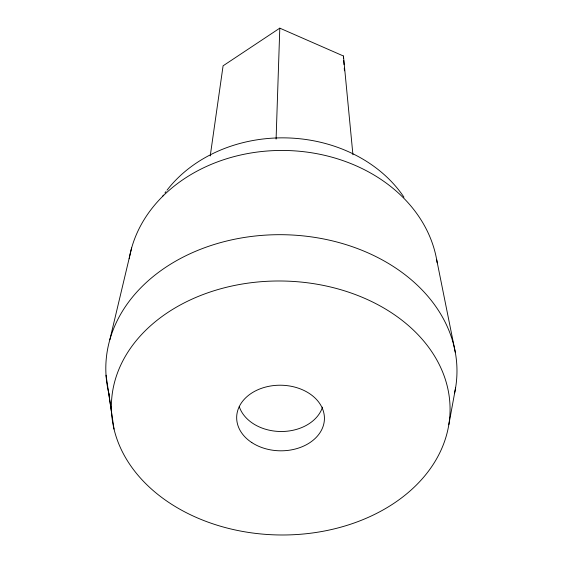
<?xml version="1.0" encoding="UTF-8"?>
<svg xmlns="http://www.w3.org/2000/svg" width="563" height="563" viewBox="0 0 563 563"><rect width="100%" height="100%" fill="white"/><g stroke="black" fill="none" stroke-linecap="round" stroke-linejoin="round"><path stroke-width="0.84" d="M276.088 139.117L279.804 28.15L343.444 56.011L352.931 154.748M210.224 155.986L223.089 65.815L279.804 28.15M448.81 424.748A169.357 126.985 1 0 0 214.552 290.585A169.357 126.985 1 0 0 178.802 508.628A169.357 126.985 1 0 0 448.81 424.748L455.587 387.837M109.827 339.749L131.622 247.987M436.635 259.501L455.312 352.403M108.645 392.615L114.029 429.112M106.034 375.19L111.565 412.7M343.444 56.011L343.62 58.622M343.733 60.361L344.028 64.71M344.26 68.186L344.429 70.797M322.543 407.105A42.915 32.478 1 0 1 280.951 431.504A42.915 32.478 1 0 1 239.247 406.592M162.51 196.48A137.991 114.352 1 0 1 163.467 195.065M164.952 192.961A137.991 114.352 1 0 1 165.979 191.568M167.028 190.181A137.991 114.352 1 0 1 403.967 197.191M109.257 395.064A175.593 134.979 1 0 1 278.798 234.687A175.593 134.979 1 0 1 454.475 393.607M129.194 258.741A155.311 126.682 1 0 1 284.421 150.462A155.311 126.682 1 0 1 437.184 262.83M251.823 442.588A43.886 32.795 1 0 0 323.641 424.544A43.886 32.795 1 0 0 266.179 386.915A43.886 32.795 1 0 0 251.823 442.588"/></g></svg>
